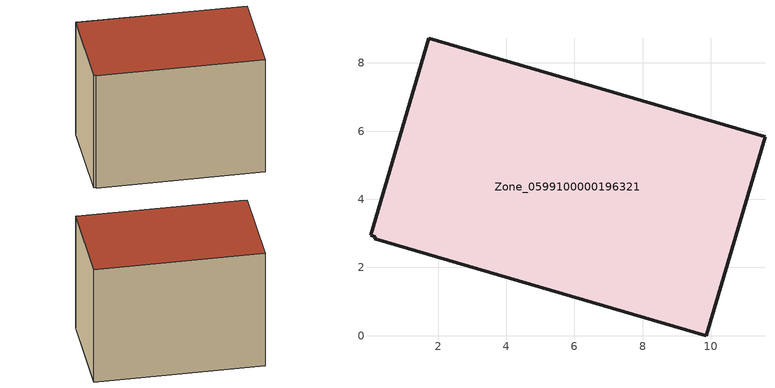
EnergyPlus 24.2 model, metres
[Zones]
Zone_0599100000196321
 floor ground (C_G): 0.02,2.94 1.72,8.72 11.59,5.83 9.87,0 0.14,2.85 0.15,2.91 z0.57
 wall outside (C_F): 11.59,5.83 1.72,8.72 0.02,2.94 0.15,2.91 0.14,2.85 9.87,0 11.59,5.83 z0.57:8.36
 roof outside (C_R): 1.72,8.72 0.02,2.94 0.15,2.91 0.14,2.85 9.87,0 11.59,5.83 z8.36
[BUILDING]
Pand.0599100000196321: North Axis=0; Terrain=City; Loads Convergence Tolerance Value=0.04; Temperature Convergence Tolerance Value=0.4; Solar Distribution=FullExterior; Maximum Number of Warmup Days=25; Minimum Number of Warmup Days=1
[Site:Location]
Rotterdam.The.Hague.AP_ZH_NLD Design_Conditions: Latitude=51.96; Longitude=4.45; Time Zone=1; Elevation=-4.5
[SITE:GROUNDTEMPERATURE:BUILDINGSURFACE]
18, 18, 18, 18, 18, 18, 18, 18, 18, 18, 18, 18
[MATERIAL] Thermal Absorptance=0.9; Solar Absorptance=0.7; Visible Absorptance=0.7
Name | Roughness | Thickness | Conductivity | Density | Specific Heat
G.TI.1965-1974 | MediumSmooth | 0.15 | 0.882353 | 540 | 1210
F.TI.1965-1974 | Rough | 0.3 | 0.697674 | 1920 | 840
R.TI.1965-1974 | MediumRough | 0.2 | 0.232558 | 1500 | 1000
[CONSTRUCTION]
C_G: G.TI.1965-1974
C_F: F.TI.1965-1974
C_R: R.TI.1965-1974
[ZONE]
Zone_0599100000196321: Type=1; Multiplier=1; Ceiling Height=Autocalculate; Volume=Autocalculate; Floor Area=autocalculate; Part of Total Floor Area=Yes
[ZONEINFILTRATION:DESIGNFLOWRATE]
Infil_Zone_0599100000196321: Zone or ZoneList or Space or SpaceList=Zone_0599100000196321; Schedule=AlwaysOn; Design Flow Rate Calculation Method=Flow/Area; Flow Rate per Floor Area=0.003; Constant Term Coefficient=1; Temperature Term Coefficient=0; Velocity Term Coefficient=0; Velocity Squared Term Coefficient=0
[HVACTEMPLATE:ZONE:IDEALLOADSAIRSYSTEM]
Zone_0599100000196321: Maximum Heating Supply Air Temperature=50; Minimum Cooling Supply Air Temperature=13; Maximum Heating Supply Air Humidity Ratio=0.0156; Minimum Cooling Supply Air Humidity Ratio=0.0077; Heating Limit=NoLimit; Cooling Limit=NoLimit; Dehumidification Control Type=ConstantSensibleHeatRatio; Cooling Sensible Heat Ratio=0.7; Dehumidification Setpoint=60; Humidification Control Type=None; Humidification Setpoint=30; Outdoor Air Method=None; Outdoor Air Flow Rate per Person=0.00944; Outdoor Air Flow Rate per Zone Floor Area=0; Outdoor Air Flow Rate per Zone=0; Demand Controlled Ventilation Type=None; Outdoor Air Economizer Type=NoEconomizer; Heat Recovery Type=None; Sensible Heat Recovery Effectiveness=0.7; Latent Heat Recovery Effectiveness=0.65
[ZONECONTROL:THERMOSTAT]
ThermostatControl_Zone_0599100000196321: Zone or ZoneList=Zone_0599100000196321; Control Type Schedule=DualSetpointControlType; Control 1=Thermostat_Zone_0599100000196321; Temperature Difference Between Cutout And Setpoint=0
[THERMOSTATSETPOINT:DUALSETPOINT]
Thermostat_Zone_0599100000196321: Heating Setpoint Temperature Schedule=HeatingSetpoint_Zone_0599100000196321; Cooling Setpoint Temperature Schedule=CoolingSetpoint_Zone_0599100000196321
[SCHEDULE:COMPACT]
HeatingSetpoint_Zone_0599100000196321: Through: 12/31, For: AllDays, Until: 24:00, 21
CoolingSetpoint_Zone_0599100000196321: Through: 12/31, For: AllDays, Until: 24:00, 24
DualSetpointControlType: Through: 12/31, For: AllDays, Until: 24:00, 4
AlwaysOn: Through: 12/31, For: AllDays, Until: 24:00, 1
